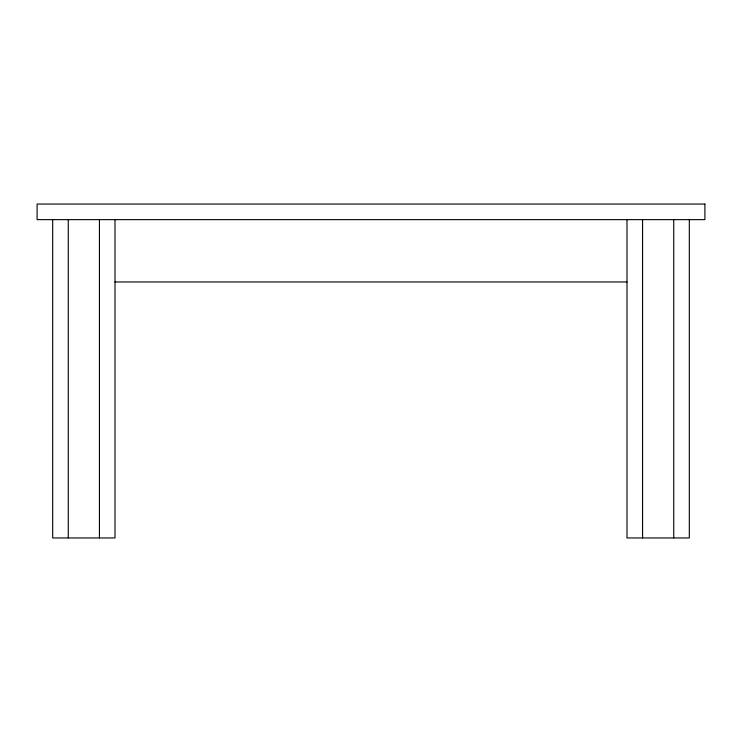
<?xml version="1.0" encoding="UTF-8"?>
<svg xmlns="http://www.w3.org/2000/svg" width="742" height="742" viewBox="0 0 742 742"><rect width="100%" height="100%" fill="white"/><g stroke="black" fill="none" stroke-linecap="round" stroke-linejoin="round"><path stroke-width="1.11" d="M115.01 281.96L626.99 281.96M689.318 219.632L689.318 537.95L626.99 537.95L626.99 219.632M673.736 219.632L673.736 537.95M642.572 219.632L642.572 537.95M115.01 219.632L115.01 537.95L52.682 537.95L52.682 219.632M99.428 219.632L99.428 537.95M68.264 219.632L68.264 537.95M704.9 204.05L37.1 204.05L37.1 219.632L704.9 219.632L704.9 204.05"/></g></svg>
